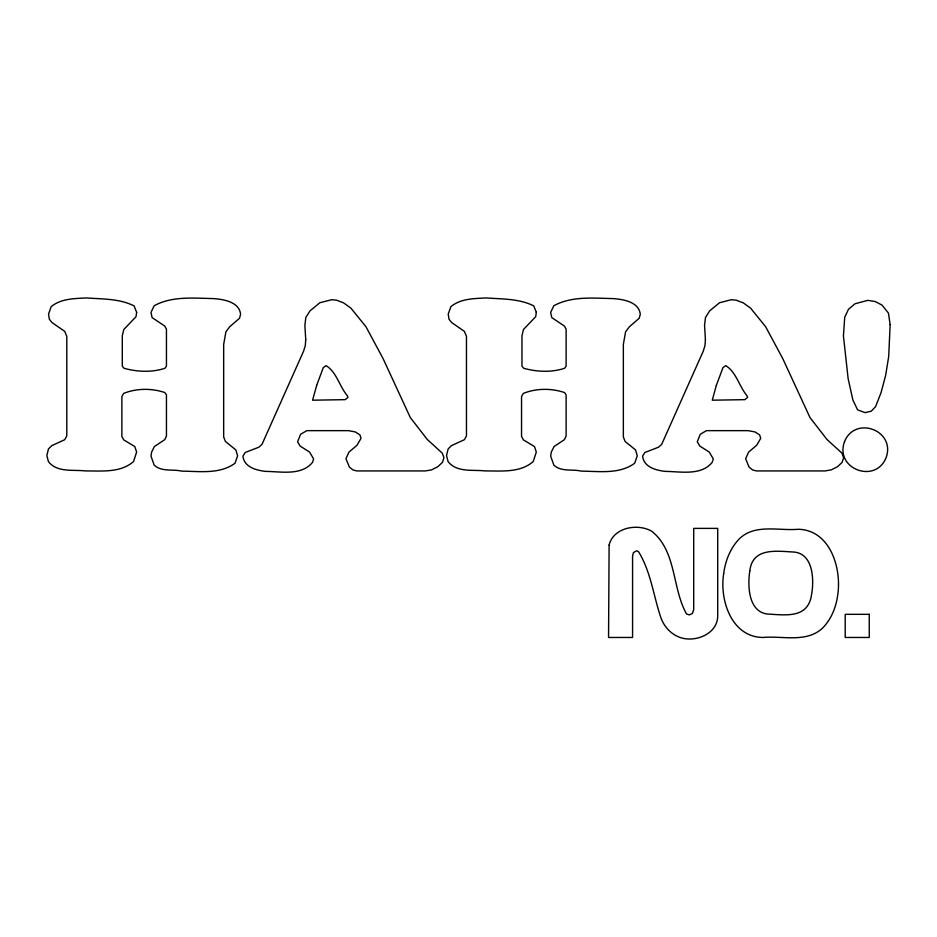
<?xml version="1.0" encoding="UTF-8"?>
<svg xmlns="http://www.w3.org/2000/svg" width="937" height="937" viewBox="0 0 937 937"><rect width="100%" height="100%" fill="white"/><g stroke="black" fill="none" stroke-linecap="round" stroke-linejoin="round"><path stroke-width="1.41" d="M890.15 324.565L888.698 356.493L885.652 375.362L881.096 392.498L875.58 406.646L871.293 411.144L865.074 412.643L857.578 409.856L852.857 399.923L848.137 378.677L843.429 335.926L844.717 317.28L848.465 309.304L855.001 303.775L867.861 300.355L875.146 301.527L882.01 305.064L888.44 313.099L890.15 324.565M723.692 573.573C719.382 599.903 731.504 637.254 763.034 637.465C782.582 635.649 806.464 643.145 822.534 628.13C831.365 619.181 836.155 607.094 837.748 594.761C841.742 568.209 830.194 530.096 798.383 529.264C778.916 531.056 754.882 523.455 739.176 538.951C730.228 548.356 725.343 560.83 723.692 573.573M305.731 339.581L305.31 345.577L303.588 351.152L262.009 444.361L258.823 447.207L245.154 452.512L242.929 456.155C244.124 467.153 256.199 470.269 265.417 471.37C280.819 471.534 301.456 475.996 312.548 462.339L313.614 458.907L309.55 452.056L300.156 446.071L297.591 441.784L300.59 434.288L306.809 430.645L348.388 430.645L355.346 431.934L359.96 434.932L361.026 438.364L356.938 445.333L348.974 452.079L345.952 458.72L349.384 467.083L352.98 469.976L356.892 470.936L425.316 470.936L431.535 469.894L437.755 466.755L442.416 462.398L443.974 457.654L442.264 453.157L427.26 439.441L410.324 417.586L383.104 358.648L365.957 326.72L350.953 308.191L343.61 302.862L336.383 300.156L331.663 299.723L319.88 302.721L310.018 310.861L305.837 317.397L304.876 325.221L305.731 339.581M705.409 339.581L704.975 345.577L703.265 351.152L661.686 444.361L658.5 447.207L644.832 452.512L642.606 456.155C643.801 467.153 655.877 470.269 665.094 471.37C680.496 471.534 701.134 475.996 712.214 462.339L713.291 458.907L709.227 452.056L699.822 446.071L697.269 441.784L700.267 434.288L706.475 430.645L748.066 430.645L755.023 431.934L759.638 434.932L760.703 438.364L756.616 445.333L748.64 452.079L745.629 458.72L749.061 467.083L752.657 469.976L756.569 470.936L824.993 470.936L831.213 469.894L837.432 466.755L842.094 462.398L843.651 457.654L841.941 453.157L826.938 439.441L810.001 417.586L782.782 358.648L765.634 326.72L750.631 308.191L743.287 302.862L736.06 300.156L731.34 299.723L719.557 302.721L709.696 310.861L705.514 317.397L704.554 325.221L705.409 339.581M609.12 545.053L608.558 637.465L632.569 637.465L632.569 556.227L633.412 552.643L636.563 550.804L638.402 551.506C650.793 571.336 653.452 595.803 660.901 617.752C664.274 627.111 671.478 634.747 681.047 637.804C696.308 642.419 717.812 633.576 717.719 615.679L717.719 528.386L693.696 528.386L693.696 609.612L692.42 613.477L689.386 614.883L686.587 614.004C671.958 588.342 676.737 551.108 651.742 531.256C637.605 523.057 613.395 527.414 609.12 545.053M749.811 570.902C747.527 585.59 748.23 611.252 767.028 614.004C786.494 615.07 808.326 618.807 811.653 594.093C814.148 579.652 813.269 554.154 794.4 552.08C776.82 551.179 752.528 547.103 749.811 570.902M136.638 312.314L136.006 316.718L123.825 329.473L122.29 335.704L122.29 366.156L124.035 368.276C137.13 371.93 151.981 372.61 164.971 368.264L166.446 366.133L166.446 329.227L164.795 326.099L152.087 317.584L150.986 312.408L154.16 305.743C172.197 295.881 193.76 298.2 213.566 298.587C223.697 299.383 239.204 301.819 240.61 314.282L239.532 318.252L229.647 326.814L225.922 331.792L223.674 344.359L223.674 436.97L225.419 441.456L235.866 449.936L237.611 455.874L235.011 463.229C219.844 474.45 199.452 471.276 181.755 471.135C172.795 468.945 161.469 472.072 154.195 465.139L150.986 456.143L151.63 452.067L154.418 446.527L164.783 439.617L166.446 436.01L166.446 394.875L164.889 392.58C151.853 388.105 136.427 388.211 123.637 393.411L121.869 396.597L121.869 436.443L123.707 439.875L134.799 446.562L136.638 452.079L133.534 461.566C120.369 473.021 101.77 470.842 85.536 470.936C73.133 469.46 57.204 472.787 48.431 461.636L46.85 455.511L48.455 448.964L51.758 445.649L64.688 439.722L66.785 435.998L66.785 336.313L64.688 331.335L51.968 322.539L49.31 319.166L48.56 314.024L51.184 306.657C60.999 298.528 74.339 298.61 86.403 297.943C102.367 299.126 119.444 298.528 134.073 305.884L136.638 312.314M536.315 312.314L535.683 316.718L523.502 329.473L521.968 335.704L521.968 366.156L523.713 368.276C536.807 371.93 551.647 372.61 564.648 368.264L566.124 366.133L566.124 329.227L564.461 326.099L551.764 317.584L550.651 312.408L553.837 305.743C571.875 295.881 593.437 298.2 613.243 298.587C623.374 299.383 638.87 301.819 640.287 314.282L639.21 318.252L629.324 326.814L625.6 331.792L623.351 344.359L623.351 436.97L625.096 441.456L635.544 449.936L637.277 455.874L634.677 463.229C619.509 474.45 599.13 471.276 581.42 471.135C572.46 468.945 561.146 472.072 553.872 465.139L550.651 456.143L551.296 452.067L554.095 446.527L564.461 439.617L566.124 436.01L566.124 394.875L564.566 392.58C551.53 388.105 536.105 388.211 523.314 393.411L521.546 396.597L521.546 436.443L523.385 439.875L534.477 446.562L536.315 452.079L533.212 461.566C520.047 473.021 501.447 470.842 485.214 470.936C472.81 469.46 456.881 472.787 448.109 461.636L446.527 455.511L448.132 448.964L451.423 445.649L464.365 439.722L466.462 435.998L466.462 336.313L464.365 331.335L451.646 322.539L448.987 319.166L448.237 314.024L450.861 306.657C460.676 298.528 474.017 298.61 486.08 297.943C502.045 299.126 519.121 298.528 533.75 305.884L536.315 312.314M844.553 441.55C834.387 468.699 875.228 484.312 886.027 457.842C896.182 430.692 855.352 415.079 844.553 441.55M316.659 385.388L312.595 400.193L345.167 399.654L347.955 397.405L347.311 395.683C339.499 386.512 336.676 372.118 326.099 365.653L323.312 367.585L316.659 385.388M716.337 385.388L712.272 400.193L744.845 399.654L747.632 397.405L746.988 395.683C739.176 386.512 736.353 372.118 725.765 365.653L722.989 367.585L716.337 385.388M869.243 614.321L845.221 614.321L845.221 637.465L869.243 637.465L869.243 614.321"/></g></svg>
